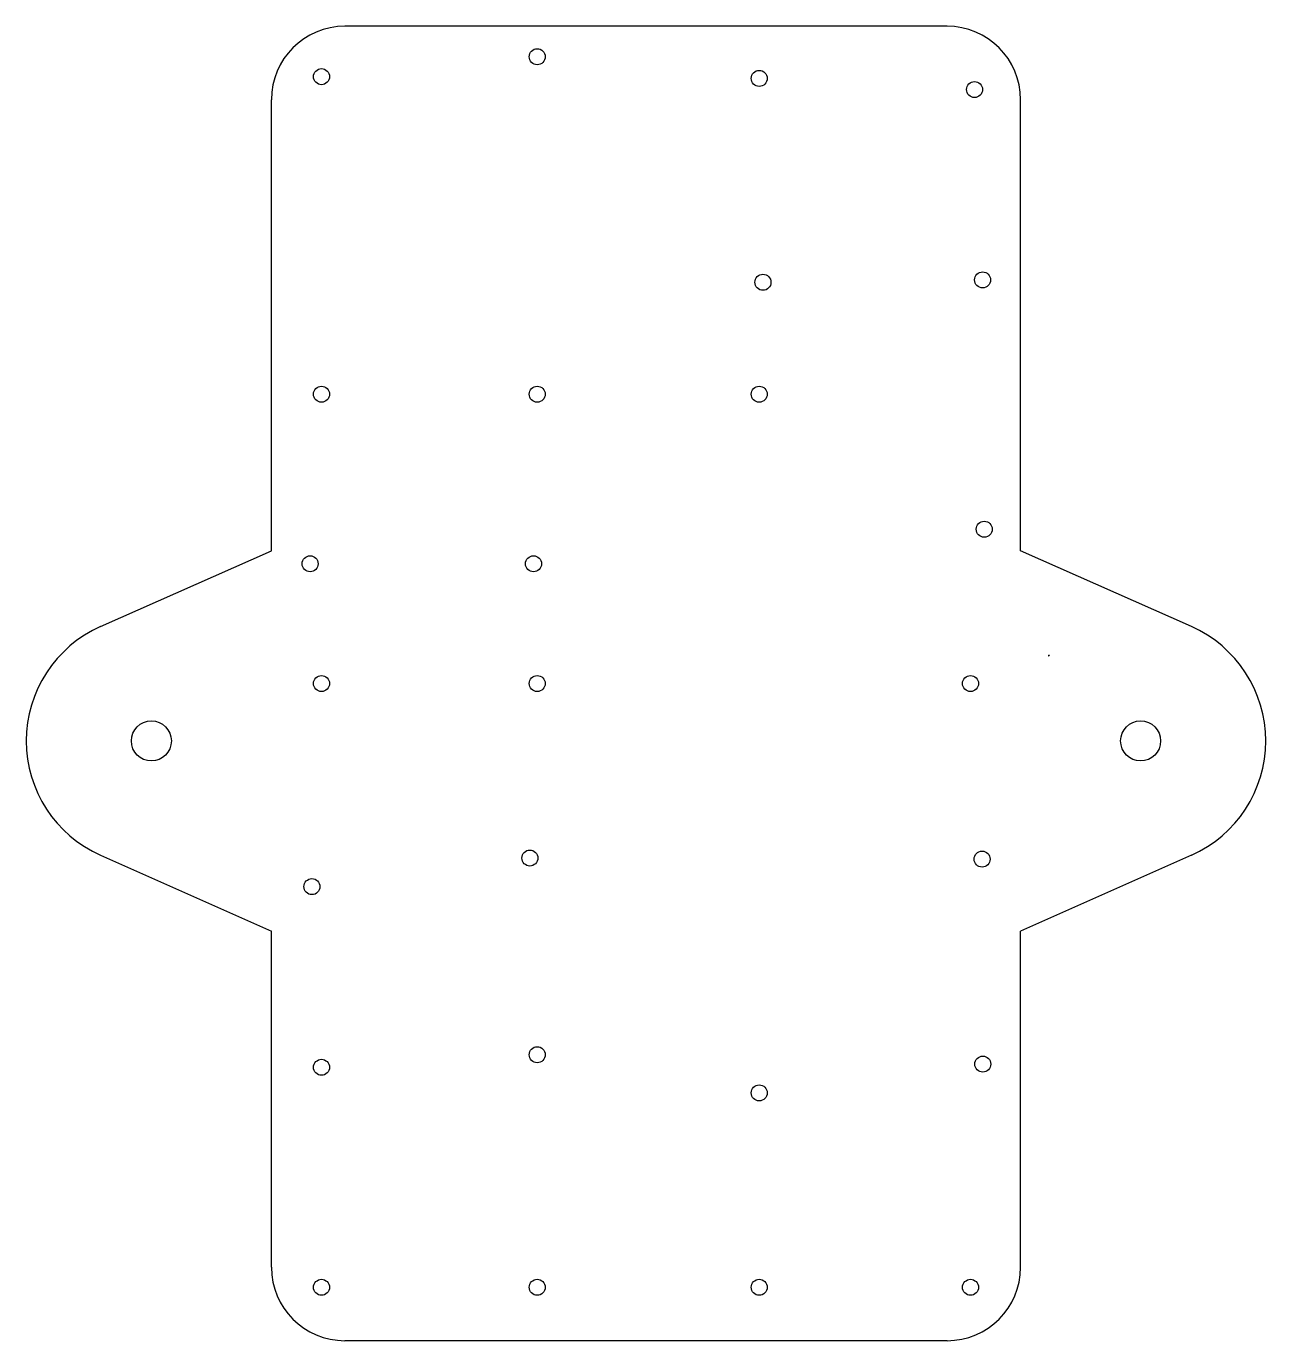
# Model space of a CAD drawing. Extents: x -67 to 181, y 42 to 305.
import ezdxf

# ---------------------------------------------------------------- set-up
doc = ezdxf.new("R2010")
doc.units = 0
doc.header["$MEASUREMENT"] = 0
doc.layers.add('VISIBLE', color=7, linetype='CONTINUOUS')

msp = doc.modelspace()

# ---------------------------------------------------------------- linework, layer by layer
at = {"layer": 'VISIBLE'}
for p, q in [((116.92, 304.65), (-3.44, 304.65)), ((-18.11, 199.85), (-18.11, 289.97)), ((131.6, 199.85), (131.6, 289.97)), ((-52.25, 184.7), (-18.11, 199.85)), ((165.74, 184.7), (131.6, 199.85)), ((137.2, 179), (137.41, 179)), ((137.2, 179), (137.2, 178.78)), ((-52.25, 139), (-18.11, 123.85)), ((165.74, 139), (131.6, 123.85)), ((-18.11, 56.68), (-18.11, 123.85)), ((131.6, 56.68), (131.6, 123.85)), ((116.92, 42), (-3.44, 42))]:
    msp.add_line(p, q, dxfattribs=at)
for centre, radius in [((35, 298.57), 1.6), ((-8.11, 294.58), 1.6), ((79.37, 294.24), 1.6), ((122.4, 292.01), 1.6), ((80.12, 253.49), 1.6), ((124.02, 253.97), 1.6), ((-8.11, 231.13), 1.6), ((35, 231.13), 1.6), ((79.37, 231.13), 1.6), ((124.35, 204.15), 1.6), ((-10.38, 197.25), 1.6), ((34.26, 197.25), 1.6), ((-8.11, 173.32), 1.6), ((35, 173.32), 1.6), ((121.6, 173.32), 1.6), ((-42.11, 161.85), 4), ((155.6, 161.85), 4), ((33.53, 138.45), 1.6), ((123.91, 138.23), 1.6), ((-10.02, 132.73), 1.6), ((35, 99.15), 1.6), ((-8.11, 96.63), 1.6), ((124.06, 97.28), 1.6), ((79.37, 91.51), 1.6), ((-8.11, 52.67), 1.6), ((35, 52.67), 1.6), ((79.37, 52.67), 1.6), ((121.6, 52.67), 1.6)]:
    msp.add_circle(centre, radius, dxfattribs=at)
for centre, radius, start, end in [((-3.44, 289.97), 14.68, 90, 180), ((116.92, 289.97), 14.68, 0, 90), ((-42.11, 161.85), 25, 113.928, 246.072), ((155.6, 161.85), 25, 293.928, 66.072), ((155.6, 161.85), 25, 136.6941, 137.3918), ((-3.44, 56.68), 14.68, 180, 270), ((116.92, 56.68), 14.68, 270, 0)]:
    msp.add_arc(centre, radius, start, end, dxfattribs=at)

doc.saveas('drawing.dxf')
